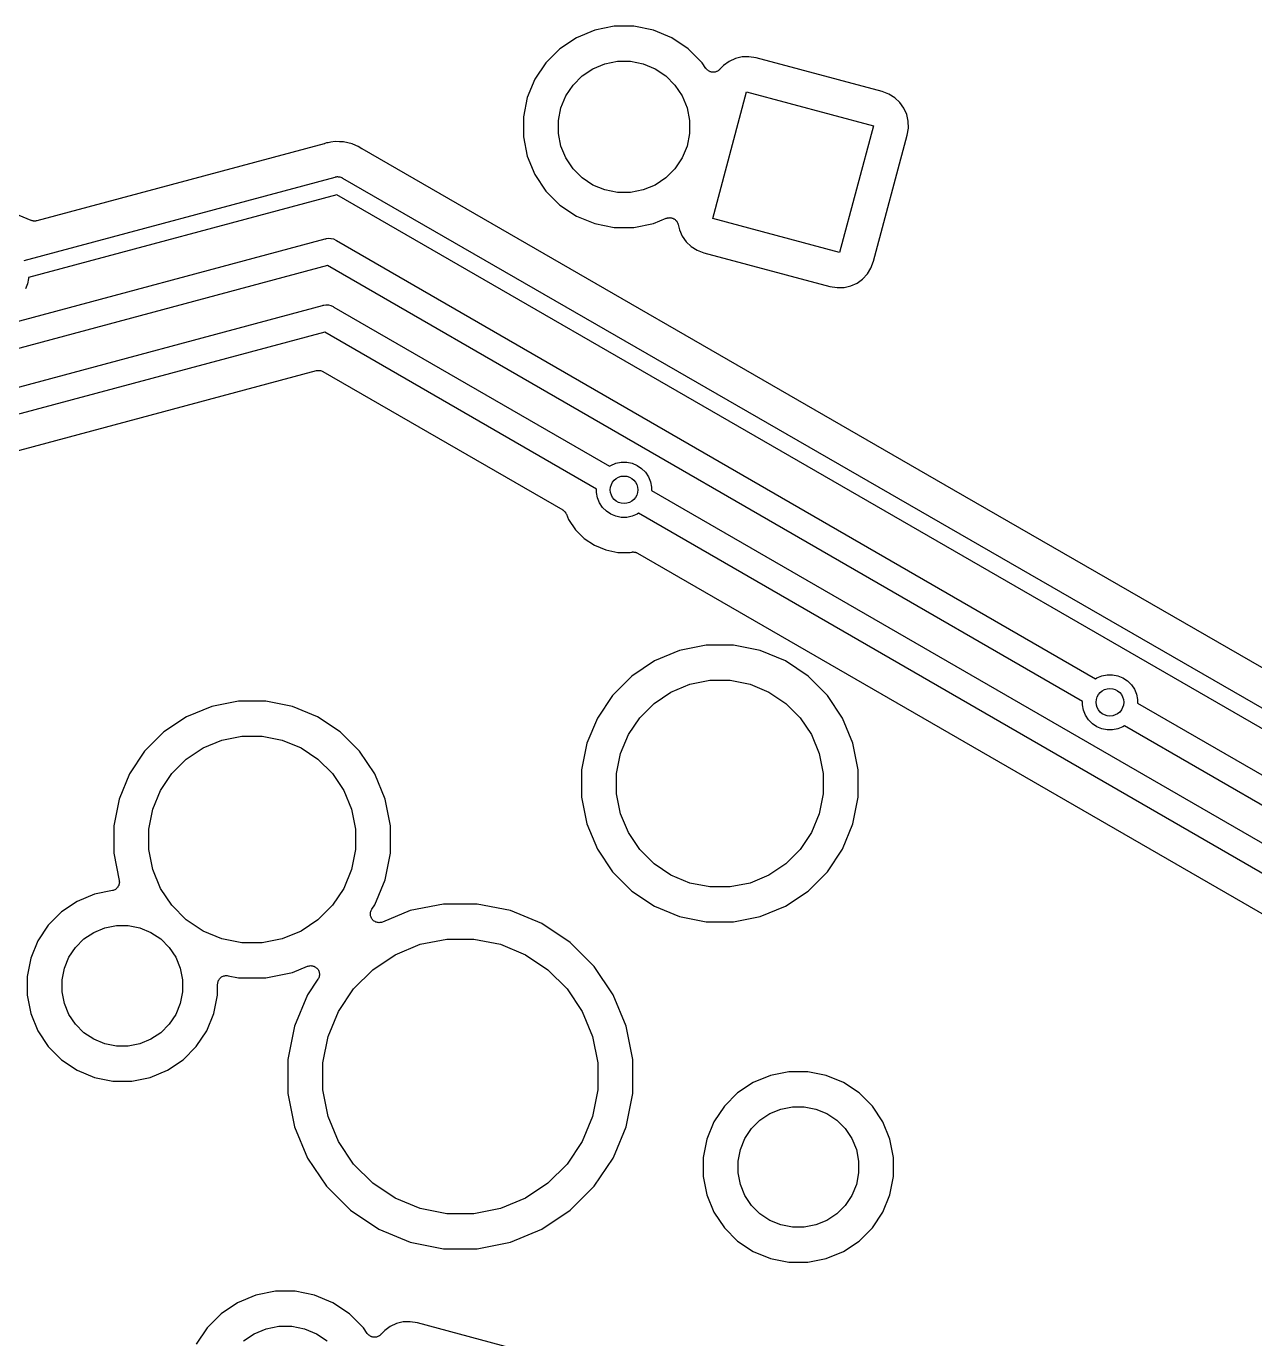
# Model space of a CAD drawing. Extents: x 0.5 to 11.2, y -6.4 to -1.8.
# Drawn here: x 3.261 to 3.963, y -3.288 to -2.538 of the extents above; entities that cross this region are included whole.
import ezdxf

# ---------------------------------------------------------------- set-up
doc = ezdxf.new("R2010")
doc.units = 0
doc.header["$MEASUREMENT"] = 0
doc.layers.add('BLACK', color=7, linetype='CONTINUOUS')

msp = doc.modelspace()

# ---------------------------------------------------------------- linework, layer by layer
at = {"layer": 'BLACK', "linetype": 'CONTINUOUS'}
for p, q in [((3.58618, -2.54031), (3.57572, -2.54464)), ((3.59729, -2.5381), (3.58618, -2.54031)), ((3.60862, -2.5381), (3.59729, -2.5381)), ((3.61972, -2.54031), (3.60862, -2.5381)), ((3.63019, -2.54464), (3.61972, -2.54031)), ((3.57572, -2.54464), (3.5663, -2.55094)), ((3.63961, -2.55094), (3.63019, -2.54464)), ((3.5663, -2.55094), (3.55829, -2.55894)), ((3.64762, -2.55894), (3.63961, -2.55094)), ((3.66657, -2.55652), (3.66298, -2.55815)), ((3.67041, -2.55563), (3.66657, -2.55652)), ((3.67434, -2.5555), (3.67041, -2.55563)), ((3.67847, -2.55618), (3.67434, -2.5555)), ((3.75044, -2.57547), (3.67847, -2.55618)), ((3.55829, -2.55894), (3.552, -2.56836)), ((3.57905, -2.56647), (3.58519, -2.56237)), ((3.58519, -2.56237), (3.59201, -2.55954)), ((3.59201, -2.55954), (3.59926, -2.5581)), ((3.59926, -2.5581), (3.60665, -2.5581)), ((3.60665, -2.5581), (3.61389, -2.55954)), ((3.61389, -2.55954), (3.62072, -2.56237)), ((3.62072, -2.56237), (3.62686, -2.56647)), ((3.64976, -2.56216), (3.64762, -2.55894)), ((3.64981, -2.56221), (3.64976, -2.56216)), ((3.64984, -2.56227), (3.64981, -2.56221)), ((3.65011, -2.56259), (3.64984, -2.56227)), ((3.65038, -2.56291), (3.65011, -2.56259)), ((3.65043, -2.56296), (3.65038, -2.56291)), ((3.65048, -2.56301), (3.65043, -2.56296)), ((3.65081, -2.56327), (3.65048, -2.56301)), ((3.65114, -2.56353), (3.65081, -2.56327)), ((3.65119, -2.56357), (3.65114, -2.56353)), ((3.65125, -2.56361), (3.65119, -2.56357)), ((3.65162, -2.5638), (3.65125, -2.56361)), ((3.652, -2.564), (3.65162, -2.5638)), ((3.65206, -2.56402), (3.652, -2.564)), ((3.65212, -2.56405), (3.65206, -2.56402)), ((3.65253, -2.56416), (3.65212, -2.56405)), ((3.65293, -2.56428), (3.65253, -2.56416)), ((3.65299, -2.56429), (3.65293, -2.56428)), ((3.65306, -2.56431), (3.65299, -2.56429)), ((3.65348, -2.56434), (3.65306, -2.56431)), ((3.6539, -2.56438), (3.65348, -2.56434)), ((3.65397, -2.56438), (3.6539, -2.56438)), ((3.65403, -2.56438), (3.65397, -2.56438)), ((3.65445, -2.56433), (3.65403, -2.56438)), ((3.65487, -2.56429), (3.65445, -2.56433)), ((3.65493, -2.56427), (3.65487, -2.56429)), ((3.655, -2.56426), (3.65493, -2.56427)), ((3.6554, -2.56413), (3.655, -2.56426)), ((3.65581, -2.56401), (3.6554, -2.56413)), ((3.65586, -2.56398), (3.65581, -2.56401)), ((3.65593, -2.56396), (3.65586, -2.56398)), ((3.6563, -2.56375), (3.65593, -2.56396)), ((3.65667, -2.56356), (3.6563, -2.56375)), ((3.65672, -2.56352), (3.65667, -2.56356)), ((3.65678, -2.56348), (3.65672, -2.56352)), ((3.6571, -2.56321), (3.65678, -2.56348)), ((3.65743, -2.56294), (3.6571, -2.56321)), ((3.65747, -2.56289), (3.65743, -2.56294)), ((3.65752, -2.56285), (3.65747, -2.56289)), ((3.65757, -2.5628), (3.65752, -2.56285)), ((3.65978, -2.56044), (3.65757, -2.5628)), ((3.66298, -2.55815), (3.65978, -2.56044)), ((3.552, -2.56836), (3.54766, -2.57883)), ((3.56972, -2.57784), (3.57382, -2.57169)), ((3.57382, -2.57169), (3.57905, -2.56647)), ((3.62686, -2.56647), (3.63208, -2.57169)), ((3.63208, -2.57169), (3.63618, -2.57784)), ((3.54766, -2.57883), (3.54545, -2.58994)), ((3.56689, -2.58466), (3.56972, -2.57784)), ((3.63618, -2.57784), (3.63901, -2.58466)), ((3.65362, -2.648), (3.67303, -2.57555)), ((3.67303, -2.57555), (3.74547, -2.59496)), ((3.75436, -2.57694), (3.75044, -2.57547)), ((3.75771, -2.57902), (3.75436, -2.57694)), ((3.76058, -2.58171), (3.75771, -2.57902)), ((3.56545, -2.59191), (3.56689, -2.58466)), ((3.63901, -2.58466), (3.64045, -2.59191)), ((3.76288, -2.58492), (3.76058, -2.58171)), ((3.7645, -2.5885), (3.76288, -2.58492)), ((3.54545, -2.58994), (3.54545, -2.60126)), ((3.56545, -2.59929), (3.56545, -2.59191)), ((3.64045, -2.59191), (3.64045, -2.59929)), ((3.7654, -2.59234), (3.7645, -2.5885)), ((3.76553, -2.59628), (3.7654, -2.59234)), ((3.54545, -2.60126), (3.54766, -2.61237)), ((3.56689, -2.60654), (3.56545, -2.59929)), ((3.64045, -2.59929), (3.63901, -2.60654)), ((3.74547, -2.59496), (3.72606, -2.66741)), ((3.74556, -2.67238), (3.76484, -2.60041)), ((3.76484, -2.60041), (3.76553, -2.59628)), ((3.43153, -2.60529), (3.26733, -2.64928)), ((3.43173, -2.60521), (3.43153, -2.60529)), ((3.43194, -2.60516), (3.43173, -2.60521)), ((3.432, -2.60513), (3.43194, -2.60516)), ((3.43292, -2.60479), (3.432, -2.60513)), ((3.4339, -2.60463), (3.43292, -2.60479)), ((3.43391, -2.60462), (3.4339, -2.60463)), ((3.43536, -2.60438), (3.43391, -2.60462)), ((3.43537, -2.60438), (3.43536, -2.60438)), ((3.43536, -2.60438), (3.43536, -2.60438)), ((3.43778, -2.60398), (3.43537, -2.60438)), ((3.44027, -2.60406), (3.43778, -2.60398)), ((3.44028, -2.60406), (3.44027, -2.60406)), ((3.44027, -2.60406), (3.44027, -2.60406)), ((3.44271, -2.60414), (3.44028, -2.60406)), ((3.44509, -2.6047), (3.44271, -2.60414)), ((3.4475, -2.60526), (3.44509, -2.6047)), ((3.44509, -2.6047), (3.44509, -2.6047)), ((3.44509, -2.6047), (3.44509, -2.6047)), ((3.44974, -2.60627), (3.4475, -2.60526)), ((3.44975, -2.60628), (3.44974, -2.60627)), ((3.44974, -2.60627), (3.44974, -2.60627)), ((3.45102, -2.60685), (3.44975, -2.60628)), ((3.45109, -2.60688), (3.45102, -2.60685)), ((3.45102, -2.60685), (3.45102, -2.60685)), ((3.452, -2.60729), (3.45109, -2.60688)), ((3.45279, -2.60786), (3.452, -2.60729)), ((3.45297, -2.60797), (3.45279, -2.60786)), ((3.45315, -2.6081), (3.45297, -2.60797)), ((3.45321, -2.60813), (3.45315, -2.6081)), ((3.79143, -2.80309), (3.45321, -2.60813)), ((3.56972, -2.61336), (3.56689, -2.60654)), ((3.63901, -2.60654), (3.63618, -2.61336)), ((3.54766, -2.61237), (3.552, -2.62284)), ((3.57382, -2.6195), (3.56972, -2.61336)), ((3.63618, -2.61336), (3.63208, -2.6195)), ((3.26004, -2.67194), (3.4379, -2.62428)), ((3.4379, -2.62428), (3.43813, -2.6242)), ((3.43813, -2.6242), (3.43838, -2.62416)), ((3.43838, -2.62416), (3.4386, -2.62412)), ((3.43838, -2.62416), (3.43838, -2.62416)), ((3.4386, -2.62412), (3.4391, -2.62404)), ((3.4391, -2.62404), (3.4391, -2.62404)), ((3.4391, -2.62404), (3.43911, -2.62404)), ((3.43911, -2.62404), (3.43959, -2.62405)), ((3.43959, -2.62405), (3.44009, -2.62407)), ((3.44009, -2.62407), (3.44009, -2.62407)), ((3.44009, -2.62407), (3.44009, -2.62407)), ((3.44009, -2.62407), (3.4406, -2.62419)), ((3.4406, -2.62419), (3.44105, -2.62429)), ((3.44105, -2.62429), (3.44105, -2.62429)), ((3.44105, -2.62429), (3.44105, -2.62429)), ((3.44105, -2.62429), (3.44152, -2.62451)), ((3.44152, -2.62451), (3.44172, -2.6246)), ((3.44172, -2.6246), (3.44172, -2.6246)), ((3.44172, -2.6246), (3.44195, -2.6247)), ((3.552, -2.62284), (3.55829, -2.63225)), ((3.57905, -2.62473), (3.57382, -2.6195)), ((3.63208, -2.6195), (3.62686, -2.62473)), ((3.44195, -2.6247), (3.44215, -2.62484)), ((3.44215, -2.62484), (3.98145, -2.93571)), ((3.58519, -2.62883), (3.57905, -2.62473)), ((3.59201, -2.63166), (3.58519, -2.62883)), ((3.59926, -2.6331), (3.59201, -2.63166)), ((3.61389, -2.63166), (3.60665, -2.6331)), ((3.62072, -2.62883), (3.61389, -2.63166)), ((3.62686, -2.62473), (3.62072, -2.62883)), ((3.43873, -2.63441), (3.26266, -2.68159)), ((3.97648, -2.94439), (3.43873, -2.63441)), ((3.55829, -2.63225), (3.5663, -2.64026)), ((3.60665, -2.6331), (3.59926, -2.6331)), ((3.26413, -2.64907), (3.25734, -2.64626)), ((3.5663, -2.64026), (3.57572, -2.64655)), ((3.57572, -2.64655), (3.58618, -2.65089)), ((3.26426, -2.64911), (3.26413, -2.64907)), ((3.26438, -2.64917), (3.26426, -2.64911)), ((3.26472, -2.64925), (3.26438, -2.64917)), ((3.26506, -2.64936), (3.26472, -2.64925)), ((3.26519, -2.64937), (3.26506, -2.64936)), ((3.26533, -2.6494), (3.26519, -2.64937)), ((3.26568, -2.64942), (3.26533, -2.6494)), ((3.26603, -2.64945), (3.26568, -2.64942)), ((3.26617, -2.64944), (3.26603, -2.64945)), ((3.2663, -2.64945), (3.26617, -2.64944)), ((3.26665, -2.64939), (3.2663, -2.64945)), ((3.267, -2.64936), (3.26665, -2.64939)), ((3.26713, -2.64932), (3.267, -2.64936)), ((3.26727, -2.6493), (3.26713, -2.64932)), ((3.26733, -2.64928), (3.26727, -2.6493)), ((3.58618, -2.65089), (3.59729, -2.6531)), ((3.59729, -2.6531), (3.60862, -2.6531)), ((3.60862, -2.6531), (3.61972, -2.65089)), ((3.61972, -2.65089), (3.62707, -2.64784)), ((3.62707, -2.64784), (3.62714, -2.64782)), ((3.62714, -2.64782), (3.62752, -2.64771)), ((3.62752, -2.64771), (3.62789, -2.64759)), ((3.62789, -2.64759), (3.62798, -2.64757)), ((3.62798, -2.64757), (3.62808, -2.64755)), ((3.62808, -2.64755), (3.62847, -2.64751)), ((3.62847, -2.64751), (3.62885, -2.64747)), ((3.62885, -2.64747), (3.62895, -2.64747)), ((3.62895, -2.64747), (3.62905, -2.64746)), ((3.62905, -2.64746), (3.62944, -2.64751)), ((3.62944, -2.64751), (3.62983, -2.64753)), ((3.62983, -2.64753), (3.62992, -2.64756)), ((3.62992, -2.64756), (3.63002, -2.64757)), ((3.63002, -2.64757), (3.63039, -2.64769)), ((3.63039, -2.64769), (3.63077, -2.64779)), ((3.63077, -2.64779), (3.63086, -2.64784)), ((3.63086, -2.64784), (3.63095, -2.64786)), ((3.63095, -2.64786), (3.63129, -2.64805)), ((3.63129, -2.64805), (3.63164, -2.64823)), ((3.63164, -2.64823), (3.63172, -2.64829)), ((3.63172, -2.64829), (3.63181, -2.64833)), ((3.63181, -2.64833), (3.63211, -2.64858)), ((3.63211, -2.64858), (3.63242, -2.64882)), ((3.63242, -2.64882), (3.63248, -2.6489)), ((3.63248, -2.6489), (3.63255, -2.64896)), ((3.63255, -2.64896), (3.6328, -2.64926)), ((3.6328, -2.64926), (3.63306, -2.64956)), ((3.63306, -2.64956), (3.63311, -2.64964)), ((3.63311, -2.64964), (3.63317, -2.64972)), ((3.63317, -2.64972), (3.63335, -2.65006)), ((3.63335, -2.65006), (3.63354, -2.6504)), ((3.63354, -2.6504), (3.63358, -2.6505)), ((3.63358, -2.6505), (3.63362, -2.65058)), ((3.63362, -2.65058), (3.63373, -2.65096)), ((3.63373, -2.65096), (3.63386, -2.65133)), ((3.63386, -2.65133), (3.63459, -2.65446)), ((3.63459, -2.65446), (3.63621, -2.65805)), ((3.72606, -2.66741), (3.65362, -2.648)), ((3.20622, -2.72019), (3.43223, -2.65963)), ((3.43223, -2.65963), (3.43258, -2.6595)), ((3.43258, -2.6595), (3.43294, -2.65944)), ((3.43294, -2.65944), (3.43403, -2.65926)), ((3.43294, -2.65944), (3.43294, -2.65944)), ((3.43403, -2.65926), (3.43403, -2.65926)), ((3.43403, -2.65926), (3.43539, -2.6593)), ((3.43539, -2.6593), (3.43551, -2.65931)), ((3.43551, -2.65931), (3.43695, -2.65964)), ((3.43695, -2.65964), (3.4383, -2.66025)), ((3.4383, -2.66025), (3.4386, -2.66047)), ((3.4386, -2.66047), (3.8724, -2.91092)), ((3.63621, -2.65805), (3.63851, -2.66125)), ((3.63851, -2.66125), (3.64138, -2.66394)), ((3.64138, -2.66394), (3.64473, -2.66602)), ((3.64473, -2.66602), (3.64865, -2.6675)), ((3.64865, -2.6675), (3.72062, -2.68678)), ((3.43347, -2.67483), (3.21011, -2.73468)), ((3.8649, -2.92392), (3.43347, -2.67483)), ((3.74201, -2.67964), (3.74409, -2.6763)), ((3.74409, -2.6763), (3.74556, -2.67238)), ((3.26266, -2.68219), (3.26206, -2.68523)), ((3.26266, -2.68159), (3.26266, -2.68219)), ((3.73611, -2.68481), (3.73931, -2.68252)), ((3.73931, -2.68252), (3.74201, -2.67964)), ((3.26206, -2.68523), (3.26087, -2.6881)), ((3.72062, -2.68678), (3.72475, -2.68746)), ((3.72475, -2.68746), (3.72868, -2.68733)), ((3.72868, -2.68733), (3.73252, -2.68644)), ((3.73252, -2.68644), (3.73611, -2.68481)), ((2.83071, -2.85844), (3.4307, -2.69768)), ((3.4307, -2.69768), (3.43104, -2.69755)), ((3.43104, -2.69755), (3.43141, -2.69749)), ((3.43141, -2.69749), (3.4325, -2.69731)), ((3.43141, -2.69749), (3.43141, -2.69749)), ((3.4325, -2.69731), (3.4325, -2.69731)), ((3.4325, -2.69731), (3.43322, -2.69733)), ((3.43322, -2.69733), (3.43398, -2.69735)), ((3.43398, -2.69735), (3.43541, -2.69769)), ((3.43541, -2.69769), (3.43676, -2.6983)), ((3.43676, -2.6983), (3.43706, -2.69851)), ((3.43706, -2.69851), (3.5947, -2.78953)), ((3.43193, -2.71287), (2.8346, -2.87293)), ((3.5872, -2.80252), (3.43193, -2.71287)), ((2.85029, -2.88943), (3.42711, -2.73487)), ((3.42711, -2.73487), (3.42712, -2.73487)), ((3.42712, -2.73487), (3.42717, -2.73485)), ((3.42712, -2.73487), (3.42712, -2.73487)), ((3.42712, -2.73487), (3.42712, -2.73487)), ((3.42717, -2.73485), (3.42763, -2.73479)), ((3.42763, -2.73479), (3.42809, -2.73471)), ((3.42809, -2.73471), (3.42811, -2.73471)), ((3.42811, -2.73471), (3.42814, -2.73471)), ((3.42814, -2.73471), (3.4286, -2.73473)), ((3.4286, -2.73473), (3.42906, -2.73475)), ((3.42906, -2.73475), (3.42909, -2.73475)), ((3.42909, -2.73475), (3.42911, -2.73475)), ((3.42911, -2.73475), (3.42956, -2.73486)), ((3.42956, -2.73486), (3.43001, -2.73497)), ((3.43001, -2.73497), (3.43004, -2.73498)), ((3.43004, -2.73498), (3.43006, -2.73499)), ((3.43006, -2.73499), (3.43048, -2.73518)), ((3.43048, -2.73518), (3.4309, -2.73537)), ((3.4309, -2.73537), (3.56791, -2.81448)), ((3.5947, -2.78953), (3.59549, -2.789)), ((3.59549, -2.789), (3.59836, -2.78781)), ((3.59836, -2.78781), (3.6014, -2.7872)), ((3.6014, -2.7872), (3.6045, -2.7872)), ((3.6045, -2.7872), (3.60755, -2.78781)), ((3.60755, -2.78781), (3.61041, -2.789)), ((3.61041, -2.789), (3.61299, -2.79072)), ((3.61299, -2.79072), (3.61518, -2.79291)), ((3.61518, -2.79291), (3.61691, -2.79549)), ((3.61691, -2.79549), (3.61809, -2.79836)), ((3.5872, -2.8045), (3.5872, -2.80252)), ((3.58781, -2.80755), (3.5872, -2.8045)), ((3.61809, -2.79836), (3.6187, -2.8014)), ((3.6187, -2.8014), (3.6187, -2.80338)), ((3.6187, -2.80338), (4.25101, -3.16845)), ((3.98049, -2.91207), (3.79143, -2.80309)), ((3.589, -2.81041), (3.58781, -2.80755)), ((3.59072, -2.81299), (3.589, -2.81041)), ((3.56791, -2.81448), (3.56797, -2.81451)), ((3.56797, -2.81451), (3.56808, -2.81459)), ((3.56808, -2.81459), (3.5682, -2.81466)), ((3.5682, -2.81466), (3.56848, -2.81488)), ((3.56848, -2.81488), (3.56876, -2.81509)), ((3.56876, -2.81509), (3.56885, -2.81519)), ((3.56885, -2.81519), (3.56896, -2.81528)), ((3.56896, -2.81528), (3.56918, -2.81555)), ((3.56918, -2.81555), (3.56942, -2.81581)), ((3.56942, -2.81581), (3.56949, -2.81593)), ((3.56949, -2.81593), (3.56957, -2.81603)), ((3.56957, -2.81603), (3.56974, -2.81635)), ((3.56974, -2.81635), (3.56992, -2.81665)), ((3.56992, -2.81665), (3.56997, -2.81677)), ((3.56997, -2.81677), (3.57003, -2.81689)), ((3.57003, -2.81689), (3.57127, -2.81989)), ((3.59291, -2.81518), (3.59072, -2.81299)), ((3.59549, -2.81691), (3.59291, -2.81518)), ((3.59836, -2.81809), (3.59549, -2.81691)), ((3.6014, -2.8187), (3.59836, -2.81809)), ((3.6045, -2.8187), (3.6014, -2.8187)), ((3.60755, -2.81809), (3.6045, -2.8187)), ((3.61041, -2.81691), (3.60755, -2.81809)), ((3.61121, -2.81638), (3.61041, -2.81691)), ((4.24351, -3.18144), (3.61121, -2.81638)), ((3.57127, -2.81989), (3.57518, -2.82574)), ((3.57518, -2.82574), (3.58016, -2.83072)), ((3.58016, -2.83072), (3.58602, -2.83463)), ((3.58602, -2.83463), (3.59252, -2.83733)), ((3.59252, -2.83733), (3.59943, -2.8387)), ((3.59943, -2.8387), (3.60647, -2.8387)), ((3.60647, -2.8387), (3.60715, -2.83856)), ((3.60715, -2.83856), (3.60722, -2.83855)), ((3.60722, -2.83855), (3.60752, -2.83853)), ((3.60752, -2.83853), (3.60781, -2.83848)), ((3.60781, -2.83848), (3.60801, -2.83849)), ((3.60801, -2.83849), (3.60819, -2.83847)), ((3.60819, -2.83847), (3.60849, -2.8385)), ((3.60849, -2.8385), (3.60879, -2.83851)), ((3.60879, -2.83851), (3.60898, -2.83856)), ((3.60898, -2.83856), (3.60916, -2.83858)), ((3.60916, -2.83858), (3.60945, -2.83867)), ((3.60945, -2.83867), (3.60974, -2.83874)), ((3.60974, -2.83874), (3.60991, -2.83881)), ((3.60991, -2.83881), (3.61009, -2.83887)), ((3.61009, -2.83887), (3.61036, -2.83902)), ((3.61036, -2.83902), (3.61063, -2.83914)), ((3.61063, -2.83914), (4.22422, -3.1934)), ((3.64998, -2.89178), (3.6347, -2.89481)), ((3.66555, -2.89178), (3.64998, -2.89178)), ((3.68082, -2.89481), (3.66555, -2.89178)), ((3.62032, -2.90077), (3.60737, -2.90942)), ((3.6347, -2.89481), (3.62032, -2.90077)), ((3.69521, -2.90077), (3.68082, -2.89481)), ((3.70816, -2.90942), (3.69521, -2.90077)), ((3.60737, -2.90942), (3.59636, -2.92044)), ((3.71917, -2.92044), (3.70816, -2.90942)), ((3.87319, -2.91039), (3.87606, -2.90921)), ((3.87606, -2.90921), (3.8791, -2.9086)), ((3.8791, -2.9086), (3.8822, -2.9086)), ((3.8822, -2.9086), (3.88525, -2.90921)), ((3.88525, -2.90921), (3.88811, -2.91039)), ((3.62979, -2.9185), (3.64054, -2.91405)), ((3.64054, -2.91405), (3.65195, -2.91178)), ((3.65195, -2.91178), (3.66358, -2.91178)), ((3.66358, -2.91178), (3.67499, -2.91405)), ((3.67499, -2.91405), (3.68574, -2.9185)), ((3.8724, -2.91092), (3.87319, -2.91039)), ((3.88811, -2.91039), (3.89069, -2.91212)), ((3.89069, -2.91212), (3.89288, -2.91431)), ((3.89288, -2.91431), (3.89461, -2.91689)), ((3.89461, -2.91689), (3.89579, -2.91975)), ((3.38261, -2.92366), (3.36734, -2.9267)), ((3.39819, -2.92366), (3.38261, -2.92366)), ((3.41346, -2.9267), (3.39819, -2.92366)), ((3.59636, -2.92044), (3.58771, -2.93338)), ((3.62012, -2.92496), (3.62979, -2.9185)), ((3.68574, -2.9185), (3.69541, -2.92496)), ((3.72782, -2.93338), (3.71917, -2.92044)), ((3.8649, -2.9259), (3.8649, -2.92392)), ((3.89579, -2.91975), (3.8964, -2.9228)), ((3.8964, -2.9228), (3.8964, -2.92478)), ((3.36734, -2.9267), (3.35295, -2.93266)), ((3.42785, -2.93266), (3.41346, -2.9267)), ((3.61189, -2.93319), (3.62012, -2.92496)), ((3.69541, -2.92496), (3.70363, -2.93319)), ((3.86551, -2.92894), (3.8649, -2.9259)), ((3.8667, -2.93181), (3.86551, -2.92894)), ((3.86842, -2.93439), (3.8667, -2.93181)), ((3.8964, -2.92478), (4.5174, -3.28331)), ((3.35295, -2.93266), (3.34001, -2.94131)), ((3.4408, -2.94131), (3.42785, -2.93266)), ((3.58771, -2.93338), (3.58175, -2.94777)), ((3.60543, -2.94286), (3.61189, -2.93319)), ((3.70363, -2.93319), (3.7101, -2.94286)), ((3.73378, -2.94777), (3.72782, -2.93338)), ((3.87061, -2.93658), (3.86842, -2.93439)), ((3.87319, -2.9383), (3.87061, -2.93658)), ((3.87606, -2.93949), (3.87319, -2.9383)), ((3.8791, -2.9401), (3.87606, -2.93949)), ((3.88525, -2.93949), (3.8822, -2.9401)), ((3.88811, -2.9383), (3.88525, -2.93949)), ((3.88891, -2.93777), (3.88811, -2.9383)), ((4.5099, -3.29631), (3.88891, -2.93777)), ((3.34001, -2.94131), (3.32899, -2.95232)), ((3.36243, -2.95038), (3.37317, -2.94593)), ((3.37317, -2.94593), (3.38458, -2.94366)), ((3.38458, -2.94366), (3.39622, -2.94366)), ((3.39622, -2.94366), (3.40763, -2.94593)), ((3.40763, -2.94593), (3.41837, -2.95038)), ((3.45181, -2.95232), (3.4408, -2.94131)), ((3.60098, -2.95361), (3.60543, -2.94286)), ((3.7101, -2.94286), (3.71455, -2.95361)), ((3.8822, -2.9401), (3.8791, -2.9401)), ((3.32899, -2.95232), (3.32034, -2.96527)), ((3.35276, -2.95685), (3.36243, -2.95038)), ((3.41837, -2.95038), (3.42805, -2.95685)), ((3.46046, -2.96527), (3.45181, -2.95232)), ((3.58175, -2.94777), (3.57871, -2.96304)), ((3.59871, -2.96501), (3.60098, -2.95361)), ((3.71455, -2.95361), (3.71682, -2.96501)), ((3.73682, -2.96304), (3.73378, -2.94777)), ((3.34453, -2.96507), (3.35276, -2.95685)), ((3.42805, -2.95685), (3.43627, -2.96507)), ((3.32034, -2.96527), (3.31438, -2.97966)), ((3.33807, -2.97475), (3.34453, -2.96507)), ((3.43627, -2.96507), (3.44273, -2.97475)), ((3.46642, -2.97966), (3.46046, -2.96527)), ((3.57871, -2.96304), (3.57871, -2.97862)), ((3.59871, -2.97665), (3.59871, -2.96501)), ((3.71682, -2.96501), (3.71682, -2.97665)), ((3.73682, -2.97862), (3.73682, -2.96304)), ((3.33361, -2.98549), (3.33807, -2.97475)), ((3.44273, -2.97475), (3.44719, -2.98549)), ((3.60098, -2.98806), (3.59871, -2.97665)), ((3.71682, -2.97665), (3.71455, -2.98806)), ((3.31438, -2.97966), (3.31135, -2.99493)), ((3.46946, -2.99493), (3.46642, -2.97966)), ((3.57871, -2.97862), (3.58175, -2.99389)), ((3.73378, -2.99389), (3.73682, -2.97862)), ((3.33135, -2.9969), (3.33361, -2.98549)), ((3.44719, -2.98549), (3.44946, -2.9969)), ((3.60543, -2.9988), (3.60098, -2.98806)), ((3.71455, -2.98806), (3.7101, -2.9988)), ((3.31135, -2.99493), (3.31135, -3.0105)), ((3.33135, -3.00854), (3.33135, -2.9969)), ((3.44946, -2.9969), (3.44946, -3.00854)), ((3.46946, -3.0105), (3.46946, -2.99493)), ((3.58175, -2.99389), (3.58771, -3.00828)), ((3.61189, -3.00848), (3.60543, -2.9988)), ((3.7101, -2.9988), (3.70363, -3.00848)), ((3.72782, -3.00828), (3.73378, -2.99389)), ((3.31135, -3.0105), (3.31445, -3.02611)), ((3.33361, -3.01994), (3.33135, -3.00854)), ((3.44946, -3.00854), (3.44719, -3.01994)), ((3.46642, -3.02578), (3.46946, -3.0105)), ((3.58771, -3.00828), (3.59636, -3.02123)), ((3.62012, -3.0167), (3.61189, -3.00848)), ((3.70363, -3.00848), (3.69541, -3.0167)), ((3.71917, -3.02123), (3.72782, -3.00828)), ((3.33807, -3.03069), (3.33361, -3.01994)), ((3.44719, -3.01994), (3.44273, -3.03069)), ((3.59636, -3.02123), (3.60737, -3.03224)), ((3.62979, -3.02316), (3.62012, -3.0167)), ((3.69541, -3.0167), (3.68574, -3.02316)), ((3.70816, -3.03224), (3.71917, -3.02123)), ((3.31391, -3.02947), (3.31369, -3.02988)), ((3.31414, -3.02905), (3.31391, -3.02947)), ((3.31415, -3.02903), (3.31414, -3.02905)), ((3.31416, -3.02902), (3.31415, -3.02903)), ((3.31429, -3.02857), (3.31416, -3.02902)), ((3.31444, -3.02812), (3.31429, -3.02857)), ((3.31449, -3.02762), (3.31444, -3.02809)), ((3.31444, -3.02809), (3.31444, -3.0281)), ((3.31444, -3.0281), (3.31444, -3.02812)), ((3.31445, -3.02611), (3.31446, -3.02614)), ((3.31446, -3.02614), (3.31446, -3.02614)), ((3.31446, -3.02614), (3.31446, -3.02614)), ((3.31446, -3.02614), (3.31446, -3.02618)), ((3.31446, -3.02618), (3.3145, -3.02665)), ((3.31455, -3.02715), (3.31449, -3.02762)), ((3.3145, -3.02665), (3.31455, -3.02712)), ((3.31455, -3.02712), (3.31454, -3.02713)), ((3.31454, -3.02713), (3.31455, -3.02715)), ((3.46046, -3.04017), (3.46642, -3.02578)), ((3.64054, -3.02762), (3.62979, -3.02316)), ((3.65195, -3.02989), (3.64054, -3.02762)), ((3.67499, -3.02762), (3.66358, -3.02989)), ((3.68574, -3.02316), (3.67499, -3.02762)), ((3.30034, -3.03401), (3.29043, -3.03812)), ((3.31052, -3.03199), (3.30034, -3.03401)), ((3.31097, -3.03185), (3.31052, -3.03199)), ((3.31142, -3.03172), (3.31097, -3.03185)), ((3.31144, -3.03171), (3.31142, -3.03172)), ((3.31145, -3.03171), (3.31144, -3.03171)), ((3.31187, -3.03149), (3.31145, -3.03171)), ((3.31229, -3.03127), (3.31187, -3.03149)), ((3.3123, -3.03126), (3.31229, -3.03127)), ((3.31232, -3.03125), (3.3123, -3.03126)), ((3.31268, -3.03095), (3.31232, -3.03125)), ((3.31305, -3.03065), (3.31268, -3.03095)), ((3.31306, -3.03064), (3.31305, -3.03065)), ((3.31307, -3.03063), (3.31306, -3.03064)), ((3.31337, -3.03027), (3.31307, -3.03063)), ((3.31367, -3.02991), (3.31337, -3.03027)), ((3.31368, -3.02989), (3.31367, -3.02991)), ((3.31369, -3.02988), (3.31368, -3.02989)), ((3.34453, -3.04036), (3.33807, -3.03069)), ((3.44273, -3.03069), (3.43627, -3.04036)), ((3.60737, -3.03224), (3.62032, -3.04089)), ((3.66358, -3.02989), (3.65195, -3.02989)), ((3.69521, -3.04089), (3.70816, -3.03224)), ((3.28151, -3.04408), (3.27393, -3.05166)), ((3.29043, -3.03812), (3.28151, -3.04408)), ((3.35276, -3.04859), (3.34453, -3.04036)), ((3.43627, -3.04036), (3.42805, -3.04859)), ((3.45808, -3.04481), (3.45813, -3.04433)), ((3.45813, -3.04432), (3.45828, -3.04384)), ((3.45813, -3.04433), (3.45813, -3.04432)), ((3.45813, -3.04433), (3.45813, -3.04433)), ((3.45828, -3.04384), (3.45841, -3.0434)), ((3.45841, -3.0434), (3.45841, -3.04339)), ((3.45841, -3.04339), (3.45842, -3.04339)), ((3.45842, -3.04339), (3.45865, -3.04296)), ((3.45865, -3.04296), (3.45887, -3.04254)), ((3.45887, -3.04254), (3.46046, -3.04017)), ((3.48068, -3.04342), (3.46494, -3.04994)), ((3.49971, -3.03963), (3.48068, -3.04342)), ((3.51911, -3.03963), (3.49971, -3.03963)), ((3.53814, -3.04342), (3.51911, -3.03963)), ((3.55606, -3.05084), (3.53814, -3.04342)), ((3.62032, -3.04089), (3.6347, -3.04685)), ((3.68082, -3.04685), (3.69521, -3.04089)), ((3.27393, -3.05166), (3.26797, -3.06058)), ((3.30617, -3.05325), (3.31283, -3.05192)), ((3.31283, -3.05192), (3.31962, -3.05192)), ((3.31962, -3.05192), (3.32627, -3.05325)), ((3.36243, -3.05505), (3.35276, -3.04859)), ((3.42805, -3.04859), (3.41837, -3.05505)), ((3.45803, -3.04529), (3.45808, -3.04481)), ((3.45803, -3.0453), (3.45803, -3.04529)), ((3.45808, -3.04578), (3.45803, -3.0453)), ((3.45803, -3.0453), (3.45803, -3.0453)), ((3.45812, -3.04626), (3.45808, -3.04578)), ((3.45812, -3.04627), (3.45812, -3.04626)), ((3.45812, -3.04628), (3.45812, -3.04627)), ((3.45826, -3.04673), (3.45812, -3.04628)), ((3.4584, -3.0472), (3.45826, -3.04673)), ((3.4584, -3.04721), (3.4584, -3.0472)), ((3.4584, -3.0472), (3.4584, -3.0472)), ((3.45863, -3.04764), (3.4584, -3.04721)), ((3.45885, -3.04806), (3.45863, -3.04764)), ((3.45885, -3.04807), (3.45885, -3.04806)), ((3.45886, -3.04807), (3.45885, -3.04807)), ((3.45917, -3.04846), (3.45886, -3.04807)), ((3.45946, -3.04882), (3.45917, -3.04846)), ((3.45947, -3.04883), (3.45946, -3.04882)), ((3.45985, -3.04915), (3.45947, -3.04883)), ((3.45947, -3.04883), (3.45947, -3.04883)), ((3.46021, -3.04945), (3.45985, -3.04915)), ((3.46022, -3.04945), (3.46021, -3.04945)), ((3.46065, -3.04968), (3.46022, -3.04945)), ((3.46022, -3.04945), (3.46022, -3.04945)), ((3.46107, -3.04992), (3.46065, -3.04968)), ((3.46108, -3.04992), (3.46107, -3.04992)), ((3.46107, -3.04992), (3.46107, -3.04992)), ((3.46154, -3.05007), (3.46108, -3.04992)), ((3.462, -3.05021), (3.46154, -3.05007)), ((3.46201, -3.05021), (3.462, -3.05021)), ((3.462, -3.05021), (3.462, -3.05021)), ((3.4625, -3.05026), (3.46201, -3.05021)), ((3.46297, -3.05032), (3.4625, -3.05026)), ((3.46298, -3.05032), (3.46297, -3.05032)), ((3.46297, -3.05032), (3.46297, -3.05032)), ((3.46346, -3.05027), (3.46298, -3.05032)), ((3.46394, -3.05023), (3.46346, -3.05027)), ((3.46395, -3.05023), (3.46394, -3.05023)), ((3.46441, -3.0501), (3.46395, -3.05023)), ((3.46395, -3.05023), (3.46395, -3.05023)), ((3.46488, -3.04996), (3.46441, -3.0501)), ((3.46489, -3.04996), (3.46488, -3.04996)), ((3.46494, -3.04994), (3.46489, -3.04996)), ((3.46489, -3.04996), (3.46489, -3.04996)), ((3.46489, -3.04996), (3.46489, -3.04996)), ((3.5722, -3.06162), (3.55606, -3.05084)), ((3.6347, -3.04685), (3.64998, -3.04989)), ((3.64998, -3.04989), (3.66555, -3.04989)), ((3.66555, -3.04989), (3.68082, -3.04685)), ((3.28946, -3.06441), (3.29426, -3.05961)), ((3.29426, -3.05961), (3.2999, -3.05584)), ((3.2999, -3.05584), (3.30617, -3.05325)), ((3.32627, -3.05325), (3.33254, -3.05584)), ((3.33254, -3.05584), (3.33818, -3.05961)), ((3.33818, -3.05961), (3.34298, -3.06441)), ((3.37317, -3.0595), (3.36243, -3.05505)), ((3.38458, -3.06177), (3.37317, -3.0595)), ((3.40763, -3.0595), (3.39622, -3.06177)), ((3.41837, -3.05505), (3.40763, -3.0595)), ((3.48651, -3.06265), (3.50168, -3.05963)), ((3.50168, -3.05963), (3.51714, -3.05963)), ((3.51714, -3.05963), (3.53231, -3.06265)), ((3.26797, -3.06058), (3.26387, -3.07049)), ((3.28569, -3.07005), (3.28946, -3.06441)), ((3.34298, -3.06441), (3.34675, -3.07005)), ((3.39622, -3.06177), (3.38458, -3.06177)), ((3.47222, -3.06857), (3.48651, -3.06265)), ((3.53231, -3.06265), (3.54659, -3.06857)), ((3.58592, -3.07534), (3.5722, -3.06162)), ((3.26387, -3.07049), (3.26177, -3.08101)), ((3.2831, -3.07632), (3.28569, -3.07005)), ((3.34675, -3.07005), (3.34935, -3.07632)), ((3.45937, -3.07716), (3.47222, -3.06857)), ((3.54659, -3.06857), (3.55945, -3.07716)), ((3.26177, -3.08101), (3.26177, -3.09173)), ((3.28177, -3.08298), (3.2831, -3.07632)), ((3.34935, -3.07632), (3.35067, -3.08298)), ((3.37185, -3.0823), (3.37215, -3.08194)), ((3.37215, -3.08194), (3.37216, -3.08193)), ((3.37216, -3.08193), (3.37217, -3.08192)), ((3.37217, -3.08192), (3.37254, -3.08162)), ((3.37254, -3.08162), (3.37291, -3.08132)), ((3.37291, -3.08132), (3.37292, -3.08132)), ((3.37292, -3.08132), (3.37293, -3.08131)), ((3.37293, -3.08131), (3.37335, -3.08109)), ((3.37335, -3.08109), (3.37377, -3.08087)), ((3.37377, -3.08087), (3.37378, -3.08086)), ((3.37378, -3.08086), (3.3738, -3.08085)), ((3.3738, -3.08085), (3.37425, -3.08072)), ((3.37425, -3.08072), (3.3747, -3.08059)), ((3.3747, -3.08059), (3.37472, -3.08058)), ((3.37472, -3.08058), (3.37473, -3.08058)), ((3.37473, -3.08058), (3.37521, -3.08054)), ((3.37521, -3.08054), (3.37568, -3.08049)), ((3.37568, -3.08049), (3.37569, -3.08049)), ((3.37569, -3.08049), (3.37571, -3.08049)), ((3.37571, -3.08049), (3.37618, -3.08054)), ((3.37618, -3.08054), (3.37665, -3.08059)), ((3.37665, -3.08059), (3.38261, -3.08177)), ((3.38261, -3.08177), (3.39819, -3.08177)), ((3.39819, -3.08177), (3.41346, -3.07874)), ((3.41346, -3.07874), (3.42197, -3.07521)), ((3.42197, -3.07521), (3.42203, -3.07519)), ((3.42203, -3.07519), (3.42204, -3.07518)), ((3.42203, -3.07519), (3.42203, -3.07519)), ((3.42203, -3.07519), (3.42203, -3.07519)), ((3.42204, -3.07518), (3.42251, -3.07505)), ((3.42251, -3.07505), (3.42296, -3.07491)), ((3.42296, -3.07491), (3.42297, -3.07491)), ((3.42297, -3.07491), (3.42298, -3.07491)), ((3.42298, -3.07491), (3.42346, -3.07487)), ((3.42346, -3.07487), (3.42394, -3.07483)), ((3.42394, -3.07483), (3.42394, -3.07483)), ((3.42394, -3.07483), (3.42395, -3.07483)), ((3.42395, -3.07483), (3.42443, -3.07488)), ((3.42443, -3.07488), (3.42491, -3.07493)), ((3.42491, -3.07493), (3.42491, -3.07494)), ((3.42491, -3.07494), (3.42492, -3.07494)), ((3.42492, -3.07494), (3.42538, -3.07508)), ((3.42538, -3.07508), (3.42584, -3.07522)), ((3.42584, -3.07522), (3.42584, -3.07523)), ((3.42584, -3.07523), (3.42585, -3.07523)), ((3.42585, -3.07523), (3.42627, -3.07546)), ((3.42627, -3.07546), (3.42669, -3.07569)), ((3.42669, -3.07569), (3.4267, -3.07569)), ((3.4267, -3.07569), (3.42671, -3.0757)), ((3.42671, -3.0757), (3.42708, -3.07601)), ((3.42708, -3.07601), (3.42744, -3.07631)), ((3.42744, -3.07631), (3.42745, -3.07632)), ((3.42745, -3.07632), (3.42745, -3.07632)), ((3.42745, -3.07632), (3.42775, -3.0767)), ((3.42775, -3.0767), (3.42806, -3.07707)), ((3.42806, -3.07707), (3.42806, -3.07708)), ((3.42806, -3.07708), (3.42807, -3.07708)), ((3.42807, -3.07708), (3.42829, -3.07751)), ((3.4285, -3.08176), (3.42827, -3.08218)), ((3.42829, -3.07751), (3.42852, -3.07794)), ((3.42851, -3.08175), (3.4285, -3.08175)), ((3.4285, -3.08175), (3.4285, -3.08176)), ((3.42864, -3.08129), (3.42851, -3.08175)), ((3.42852, -3.07794), (3.42852, -3.07794)), ((3.42852, -3.07794), (3.42852, -3.07795)), ((3.42852, -3.07795), (3.42866, -3.07842)), ((3.42879, -3.08083), (3.42864, -3.08129)), ((3.42866, -3.07842), (3.4288, -3.07887)), ((3.42884, -3.08034), (3.42879, -3.08081)), ((3.42879, -3.08081), (3.42879, -3.08082)), ((3.42879, -3.08082), (3.42879, -3.08083)), ((3.4288, -3.07887), (3.4288, -3.07888)), ((3.4288, -3.07888), (3.4288, -3.07888)), ((3.4288, -3.07888), (3.42884, -3.07937)), ((3.42884, -3.07937), (3.42889, -3.07984)), ((3.42889, -3.07985), (3.42884, -3.08034)), ((3.42889, -3.07984), (3.42889, -3.07985)), ((3.42889, -3.07985), (3.42889, -3.07985)), ((3.44843, -3.08809), (3.45937, -3.07716)), ((3.55945, -3.07716), (3.57038, -3.08809)), ((3.5967, -3.09148), (3.58592, -3.07534)), ((3.28177, -3.08976), (3.28177, -3.08298)), ((3.35067, -3.08298), (3.35067, -3.08976)), ((3.37067, -3.08542), (3.37072, -3.08495)), ((3.37067, -3.08545), (3.37067, -3.08542)), ((3.37067, -3.08549), (3.37067, -3.08545)), ((3.37067, -3.08545), (3.37067, -3.08545)), ((3.37067, -3.08545), (3.37067, -3.08545)), ((3.37067, -3.09173), (3.37067, -3.08549)), ((3.37072, -3.08495), (3.37077, -3.08448)), ((3.37077, -3.08448), (3.37078, -3.08447)), ((3.37078, -3.08445), (3.37092, -3.084)), ((3.37078, -3.08447), (3.37078, -3.08445)), ((3.37092, -3.084), (3.37106, -3.08355)), ((3.37106, -3.08355), (3.37107, -3.08354)), ((3.37107, -3.08354), (3.37108, -3.08352)), ((3.37108, -3.08352), (3.3713, -3.08311)), ((3.3713, -3.08311), (3.37153, -3.08269)), ((3.37153, -3.08269), (3.37154, -3.08268)), ((3.37154, -3.08268), (3.37155, -3.08267)), ((3.37155, -3.08267), (3.37185, -3.0823)), ((3.42805, -3.08261), (3.42212, -3.09148)), ((3.42827, -3.08218), (3.42805, -3.08261)), ((3.43984, -3.10095), (3.44843, -3.08809)), ((3.57038, -3.08809), (3.57897, -3.10095)), ((3.26177, -3.09173), (3.26387, -3.10225)), ((3.2831, -3.09642), (3.28177, -3.08976)), ((3.28569, -3.10269), (3.2831, -3.09642)), ((3.34935, -3.09642), (3.34675, -3.10269)), ((3.35067, -3.08976), (3.34935, -3.09642)), ((3.36858, -3.10225), (3.37067, -3.09173)), ((3.42212, -3.09148), (3.41469, -3.1094)), ((3.60412, -3.1094), (3.5967, -3.09148)), ((3.26387, -3.10225), (3.26797, -3.11216)), ((3.28946, -3.10833), (3.28569, -3.10269)), ((3.34675, -3.10269), (3.34298, -3.10833)), ((3.36447, -3.11216), (3.36858, -3.10225)), ((3.43392, -3.11524), (3.43984, -3.10095)), ((3.57897, -3.10095), (3.58489, -3.11524)), ((3.29426, -3.11313), (3.28946, -3.10833)), ((3.34298, -3.10833), (3.33818, -3.11313)), ((3.41469, -3.1094), (3.41091, -3.12843)), ((3.60791, -3.12843), (3.60412, -3.1094)), ((3.26797, -3.11216), (3.27393, -3.12108)), ((3.2999, -3.1169), (3.29426, -3.11313)), ((3.30617, -3.1195), (3.2999, -3.1169)), ((3.31283, -3.12082), (3.30617, -3.1195)), ((3.32627, -3.1195), (3.31962, -3.12082)), ((3.33254, -3.1169), (3.32627, -3.1195)), ((3.33818, -3.11313), (3.33254, -3.1169)), ((3.35852, -3.12108), (3.36447, -3.11216)), ((3.43091, -3.1304), (3.43392, -3.11524)), ((3.58489, -3.11524), (3.58791, -3.1304)), ((3.27393, -3.12108), (3.28151, -3.12866)), ((3.31962, -3.12082), (3.31283, -3.12082)), ((3.35093, -3.12866), (3.35852, -3.12108)), ((3.28151, -3.12866), (3.29043, -3.13462)), ((3.29043, -3.13462), (3.30034, -3.13873)), ((3.3321, -3.13873), (3.34201, -3.13462)), ((3.34201, -3.13462), (3.35093, -3.12866)), ((3.41091, -3.12843), (3.41091, -3.14784)), ((3.43091, -3.14587), (3.43091, -3.1304)), ((3.58791, -3.1304), (3.58791, -3.14587)), ((3.60791, -3.14784), (3.60791, -3.12843)), ((3.30034, -3.13873), (3.31086, -3.14082)), ((3.31086, -3.14082), (3.32158, -3.14082)), ((3.32158, -3.14082), (3.3321, -3.13873)), ((3.6768, -3.14165), (3.66788, -3.1476)), ((3.68671, -3.13754), (3.6768, -3.14165)), ((3.69723, -3.13545), (3.68671, -3.13754)), ((3.70796, -3.13545), (3.69723, -3.13545)), ((3.71847, -3.13754), (3.70796, -3.13545)), ((3.72838, -3.14165), (3.71847, -3.13754)), ((3.7373, -3.1476), (3.72838, -3.14165)), ((3.41091, -3.14784), (3.41469, -3.16687)), ((3.43392, -3.16103), (3.43091, -3.14587)), ((3.58791, -3.14587), (3.58489, -3.16103)), ((3.60412, -3.16687), (3.60791, -3.14784)), ((3.66788, -3.1476), (3.6603, -3.15519)), ((3.74489, -3.15519), (3.7373, -3.1476)), ((3.6603, -3.15519), (3.65434, -3.16411)), ((3.68627, -3.15937), (3.69254, -3.15677)), ((3.69254, -3.15677), (3.6992, -3.15545)), ((3.6992, -3.15545), (3.70599, -3.15545)), ((3.70599, -3.15545), (3.71264, -3.15677)), ((3.71264, -3.15677), (3.71891, -3.15937)), ((3.75084, -3.16411), (3.74489, -3.15519)), ((3.43984, -3.17532), (3.43392, -3.16103)), ((3.58489, -3.16103), (3.57897, -3.17532)), ((3.65434, -3.16411), (3.65024, -3.17402)), ((3.67583, -3.16794), (3.68063, -3.16314)), ((3.68063, -3.16314), (3.68627, -3.15937)), ((3.71891, -3.15937), (3.72455, -3.16314)), ((3.72455, -3.16314), (3.72935, -3.16794)), ((3.75495, -3.17402), (3.75084, -3.16411)), ((3.41469, -3.16687), (3.42212, -3.18479)), ((3.5978, -3.18213), (3.60412, -3.16687)), ((3.67206, -3.17358), (3.67583, -3.16794)), ((3.72935, -3.16794), (3.73312, -3.17358)), ((3.44843, -3.18818), (3.43984, -3.17532)), ((3.57897, -3.17532), (3.57038, -3.18818)), ((3.65024, -3.17402), (3.64814, -3.18454)), ((3.66947, -3.17985), (3.67206, -3.17358)), ((3.73312, -3.17358), (3.73572, -3.17985)), ((3.75704, -3.18454), (3.75495, -3.17402)), ((3.42212, -3.18479), (3.4329, -3.20092)), ((3.58592, -3.20092), (3.5967, -3.18479)), ((3.5967, -3.18479), (3.5978, -3.18213)), ((3.64814, -3.18454), (3.64814, -3.19526)), ((3.66814, -3.18651), (3.66947, -3.17985)), ((3.66814, -3.19329), (3.66814, -3.18651)), ((3.73572, -3.17985), (3.73704, -3.18651)), ((3.73704, -3.18651), (3.73704, -3.19329)), ((3.75704, -3.19526), (3.75704, -3.18454)), ((3.45937, -3.19911), (3.44843, -3.18818)), ((3.57038, -3.18818), (3.55945, -3.19911)), ((3.66947, -3.19995), (3.66814, -3.19329)), ((3.73704, -3.19329), (3.73572, -3.19995)), ((3.4329, -3.20092), (3.44662, -3.21464)), ((3.47222, -3.2077), (3.45937, -3.19911)), ((3.55945, -3.19911), (3.54659, -3.2077)), ((3.5722, -3.21464), (3.58592, -3.20092)), ((3.64814, -3.19526), (3.65024, -3.20578)), ((3.67206, -3.20622), (3.66947, -3.19995)), ((3.73572, -3.19995), (3.73312, -3.20622)), ((3.75495, -3.20578), (3.75704, -3.19526)), ((3.48651, -3.21362), (3.47222, -3.2077)), ((3.54659, -3.2077), (3.53231, -3.21362)), ((3.65024, -3.20578), (3.65434, -3.21569)), ((3.67583, -3.21186), (3.67206, -3.20622)), ((3.73312, -3.20622), (3.72935, -3.21186)), ((3.75084, -3.21569), (3.75495, -3.20578)), ((3.44662, -3.21464), (3.46275, -3.22542)), ((3.50168, -3.21663), (3.48651, -3.21362)), ((3.51714, -3.21663), (3.50168, -3.21663)), ((3.53231, -3.21362), (3.51714, -3.21663)), ((3.55606, -3.22542), (3.5722, -3.21464)), ((3.65434, -3.21569), (3.6603, -3.22461)), ((3.68063, -3.21666), (3.67583, -3.21186)), ((3.68627, -3.22043), (3.68063, -3.21666)), ((3.72455, -3.21666), (3.71891, -3.22043)), ((3.72935, -3.21186), (3.72455, -3.21666)), ((3.74489, -3.22461), (3.75084, -3.21569)), ((3.6603, -3.22461), (3.66788, -3.23219)), ((3.69254, -3.22302), (3.68627, -3.22043)), ((3.6992, -3.22435), (3.69254, -3.22302)), ((3.70599, -3.22435), (3.6992, -3.22435)), ((3.71264, -3.22302), (3.70599, -3.22435)), ((3.71891, -3.22043), (3.71264, -3.22302)), ((3.7373, -3.23219), (3.74489, -3.22461)), ((3.46275, -3.22542), (3.48068, -3.23285)), ((3.53814, -3.23285), (3.55606, -3.22542)), ((3.48068, -3.23285), (3.49971, -3.23663)), ((3.49971, -3.23663), (3.51911, -3.23663)), ((3.51911, -3.23663), (3.53814, -3.23285)), ((3.66788, -3.23219), (3.6768, -3.23815)), ((3.6768, -3.23815), (3.68671, -3.24225)), ((3.71847, -3.24225), (3.72838, -3.23815)), ((3.72838, -3.23815), (3.7373, -3.23219)), ((3.68671, -3.24225), (3.69723, -3.24435)), ((3.69723, -3.24435), (3.70796, -3.24435)), ((3.70796, -3.24435), (3.71847, -3.24225)), ((3.40368, -3.26088), (3.39258, -3.26309)), ((3.41501, -3.26088), (3.40368, -3.26088)), ((3.42612, -3.26309), (3.41501, -3.26088)), ((3.38211, -3.26742), (3.37269, -3.27372)), ((3.39258, -3.26309), (3.38211, -3.26742)), ((3.43658, -3.26742), (3.42612, -3.26309)), ((3.446, -3.27372), (3.43658, -3.26742)), ((3.37269, -3.27372), (3.36468, -3.28172)), ((3.45401, -3.28172), (3.446, -3.27372)), ((3.36468, -3.28172), (3.35839, -3.29114)), ((3.39158, -3.28515), (3.39841, -3.28232)), ((3.39841, -3.28232), (3.40565, -3.28088)), ((3.40565, -3.28088), (3.41304, -3.28088)), ((3.41304, -3.28088), (3.42029, -3.28232)), ((3.42029, -3.28232), (3.42711, -3.28515)), ((3.45616, -3.28494), (3.45401, -3.28172)), ((3.46617, -3.28322), (3.46397, -3.28558)), ((3.46937, -3.28093), (3.46617, -3.28322)), ((3.47296, -3.2793), (3.46937, -3.28093)), ((3.4768, -3.27841), (3.47296, -3.2793)), ((3.48074, -3.27828), (3.4768, -3.27841)), ((3.48487, -3.27896), (3.48074, -3.27828)), ((3.55684, -3.29825), (3.48487, -3.27896)), ((3.38544, -3.28925), (3.39158, -3.28515)), ((3.42711, -3.28515), (3.43325, -3.28925)), ((3.4562, -3.28499), (3.45616, -3.28494)), ((3.45623, -3.28505), (3.4562, -3.28499)), ((3.45651, -3.28537), (3.45623, -3.28505)), ((3.45678, -3.28569), (3.45651, -3.28537)), ((3.45683, -3.28574), (3.45678, -3.28569)), ((3.45687, -3.28579), (3.45683, -3.28574)), ((3.45721, -3.28605), (3.45687, -3.28579)), ((3.45753, -3.28631), (3.45721, -3.28605)), ((3.45759, -3.28635), (3.45753, -3.28631)), ((3.45764, -3.28639), (3.45759, -3.28635)), ((3.45802, -3.28658), (3.45764, -3.28639)), ((3.45839, -3.28678), (3.45802, -3.28658)), ((3.45845, -3.2868), (3.45839, -3.28678)), ((3.45851, -3.28683), (3.45845, -3.2868)), ((3.45892, -3.28694), (3.45851, -3.28683)), ((3.45932, -3.28706), (3.45892, -3.28694)), ((3.45939, -3.28707), (3.45932, -3.28706)), ((3.45945, -3.28709), (3.45939, -3.28707)), ((3.45988, -3.28712), (3.45945, -3.28709)), ((3.46029, -3.28716), (3.45988, -3.28712)), ((3.46036, -3.28716), (3.46029, -3.28716)), ((3.46043, -3.28716), (3.46036, -3.28716)), ((3.46085, -3.28711), (3.46043, -3.28716)), ((3.46127, -3.28707), (3.46085, -3.28711)), ((3.46133, -3.28705), (3.46127, -3.28707)), ((3.4614, -3.28704), (3.46133, -3.28705)), ((3.4618, -3.28691), (3.4614, -3.28704)), ((3.4622, -3.28679), (3.4618, -3.28691)), ((3.46226, -3.28676), (3.4622, -3.28679)), ((3.46232, -3.28674), (3.46226, -3.28676)), ((3.46269, -3.28653), (3.46232, -3.28674)), ((3.46306, -3.28634), (3.46269, -3.28653)), ((3.46312, -3.2863), (3.46306, -3.28634)), ((3.46318, -3.28626), (3.46312, -3.2863)), ((3.4635, -3.28599), (3.46318, -3.28626)), ((3.46382, -3.28572), (3.4635, -3.28599)), ((3.46387, -3.28567), (3.46382, -3.28572)), ((3.46392, -3.28563), (3.46387, -3.28567)), ((3.46397, -3.28558), (3.46392, -3.28563))]:
    msp.add_line(p, q, dxfattribs=at)
at = {"layer": 'BLACK'}
for centre in [(3.60295, -2.80295), (3.88065, -2.92435)]:
    msp.add_circle(centre, 0.00787, dxfattribs=at)

doc.saveas('drawing.dxf')
